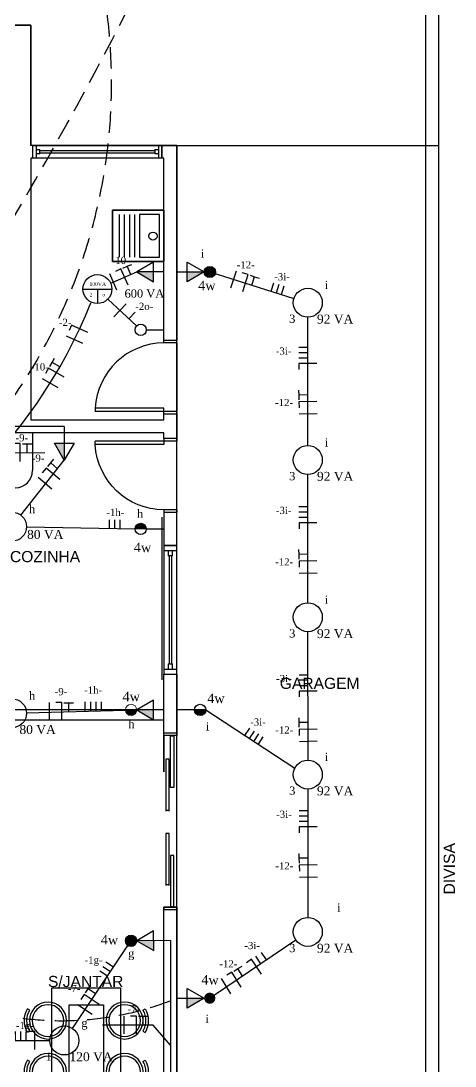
# Model space of a CAD drawing. Header units: millimetres. Extents: x 2693 to 5454, y 179 to 3196.
# Drawn here: x 3406 to 3912, y 811 to 2029 of the extents above; entities that cross this region are included whole.
import ezdxf

# ---------------------------------------------------------------- set-up
doc = ezdxf.new("R2010")
doc.units = ezdxf.units.MM
doc.header["$LTSCALE"] = 50
doc.linetypes.add('DASHED', pattern=[0.75, 0.5, -0.25])
for name, color, linetype in [('ABE', 250, 'Continuous'), ('ALV', 250, 'Continuous'), ('Eletrical', 2, 'Continuous'), ('FIAÇÃO', 10, 'Continuous'), ('LOU', 7, 'Continuous'), ('MOB', 7, 'Continuous'), ('Muro', 250, 'Continuous'), ('PISO', 9, 'Continuous'), ('TX-F', 250, 'Continuous'), ('TX-M', 250, 'Continuous')]:
    doc.layers.add(name, color=color, linetype=linetype)
doc.styles.add('ARIAL', font='times.ttf')
doc.styles.add('ROMANS', font='arial.ttf')

# ---------------------------------------------------------------- blocks, each defined once
blk = doc.blocks.new('MESA-6')
at = {"layer": 'MOB'}
for p, q in [((-174, 25.8), (-175.5, 28.4)), ((-149.5, 25.8), (-148, 28.4)), ((-110.4, 25.8), (-111.9, 28.4)), ((-85.9, 25.8), (-84.4, 28.4)), ((-50.5, 25.8), (-52, 28.4)), ((-26, 25.8), (-24.5, 28.4)), ((-174, -105.8), (-175.5, -108.4)), ((-149.5, -105.8), (-148, -108.4)), ((-110.4, -105.8), (-111.9, -108.4)), ((-85.9, -105.8), (-84.4, -108.4)), ((-50.5, -105.8), (-52, -108.4)), ((-26, -105.8), (-24.5, -108.4))]:
    blk.add_line(p, q, dxfattribs=at)
for points in [[(-200, 0), (-200, -80), (0, -80), (0, 0)], [(-180, -20), (-180, -60), (-20, -60), (-20, -20)]]:
    blk.add_lwpolyline(points, close=True, dxfattribs=at)
for centre, radius in [((-161.7, 4.6), 21.5), ((-98.2, 4.6), 21.5), ((-38.3, 4.6), 21.5), ((-161.7, 4.6), 18.5), ((-98.2, 4.6), 18.5), ((-38.3, 4.6), 18.5), ((-161.7, -84.6), 21.5), ((-161.7, -84.6), 18.5), ((-98.2, -84.6), 21.5), ((-98.2, -84.6), 18.5), ((-38.3, -84.6), 21.5), ((-38.3, -84.6), 18.5)]:
    blk.add_circle(centre, radius, dxfattribs=at)
for centre, radius, start, end in [((-161.7, 4.6), 27.5, 60, 120), ((-161.7, 4.6), 24.5, 60, 120), ((-98.2, 4.6), 27.5, 60, 120), ((-98.2, 4.6), 24.5, 60, 120), ((-38.3, 4.6), 27.5, 60, 120), ((-38.3, 4.6), 24.5, 60, 120), ((-161.7, -84.6), 27.5, 240, 300), ((-161.7, -84.6), 24.5, 240, 300), ((-98.2, -84.6), 27.5, 240, 300), ((-98.2, -84.6), 24.5, 240, 300), ((-38.3, -84.6), 27.5, 240, 300), ((-38.3, -84.6), 24.5, 240, 300)]:
    blk.add_arc(centre, radius, start, end, dxfattribs=at)
blk = doc.blocks.new('P80')
at = {"layer": 'ALV'}
for p, q in [((10, 0), (10, 80)), ((14, 79.9), (10, 80)), ((14, 0), (14, 79.9)), ((7, 0), (10, 0)), ((7, -15), (7, 0)), ((10, -15), (10, 0)), ((10, 0), (14, 0)), ((90, -15), (90, 0)), ((90, 0), (93, 0)), ((93, -15), (93, 0)), ((7, -15), (10, -15)), ((90, -15), (93, -15))]:
    blk.add_line(p, q, dxfattribs=at)
blk.add_arc((10, 0), 80, 0, 87.134, dxfattribs=at)
blk = doc.blocks.new('JAN')
at = {"layer": 'ABE'}
for p, q in [((-50, -15), (-50, 0)), ((50, 0), (50, -15)), ((-42, -6), (42, -6)), ((42, -9), (-42, -9))]:
    blk.add_line(p, q, dxfattribs=at)
at = {"layer": 'PISO'}
for p, q in [((-50, 0), (50, 0)), ((-46, -15), (-46, 0)), ((46, 0), (46, -15)), ((-46, -5), (-42, -5)), ((-42, -10), (-42, -5)), ((42, -5), (46, -5)), ((42, -5), (42, -10)), ((50, -15), (-50, -15)), ((-42, -10), (-46, -10)), ((46, -10), (42, -10))]:
    blk.add_line(p, q, dxfattribs=at)
blk = doc.blocks.new('F-N-T')
at = {"layer": 'FIAÇÃO', "color": 1}
blk.add_line((2562, 1284.1), (2562, 1304.9), dxfattribs=at)
at = {"layer": 'FIAÇÃO', "color": 3}
blk.add_line((2584.3, 1294.3), (2584.3, 1304.7), dxfattribs=at)
at = {"layer": 'FIAÇÃO', "color": 5}
blk.add_lwpolyline([(2576.3, 1284.1), (2576.3, 1304.9), (2569.3, 1304.9)], dxfattribs=at)
at = {"layer": 'FIAÇÃO', "color": 3}
blk.add_lwpolyline([(2578.8, 1304.7), (2584.3, 1304.7), (2589.9, 1304.7)], dxfattribs=at)
blk = doc.blocks.new('R-R-R-R')
at = {"layer": 'FIAÇÃO', "color": 18, "true_color": 0x000000}
for p, q in [((2630.9, 1382.5), (2630.9, 1392.9)), ((2637.2, 1382.5), (2637.2, 1392.9)), ((2643.4, 1382.5), (2643.4, 1392.9)), ((2649.6, 1382.5), (2649.6, 1392.9))]:
    blk.add_line(p, q, dxfattribs=at)
blk = doc.blocks.new('RRR')
at = {"layer": 'FIAÇÃO', "color": 18, "true_color": 0x000000}
for p, q in [((2630.9, 1399), (2630.9, 1409.5)), ((2637.2, 1399), (2637.2, 1409.5)), ((2643.4, 1399), (2643.4, 1409.5))]:
    blk.add_line(p, q, dxfattribs=at)
blk = doc.blocks.new('F-N')
at = {"layer": 'FIAÇÃO'}
blk.add_line((2562, 1254.6), (2562, 1275.4), dxfattribs=at)
at = {"layer": 'FIAÇÃO', "color": 5}
blk.add_lwpolyline([(2576.3, 1254.6), (2576.3, 1275.4), (2569.3, 1275.4)], dxfattribs=at)
blk = doc.blocks.new('F-R')
at = {"layer": 'FIAÇÃO'}
blk.add_line((2562, 1192.4), (2562, 1213.3), dxfattribs=at)
at = {"layer": 'FIAÇÃO', "color": 18, "true_color": 0x000000}
blk.add_line((2576.3, 1202.9), (2576.3, 1213.3), dxfattribs=at)

msp = doc.modelspace()

# ---------------------------------------------------------------- hatches: boundary and pattern name
at = {"layer": 'Eletrical'}
for points in [[(3632.8, 1736.7, 1), (3619.7, 1736.7, 1)], [(3541.2, 1736.7), (3560.9, 1736.7), (3560.9, 1725.3)], [(3619.7, 1736.7), (3599.9, 1736.7), (3599.9, 1725.3)], [(3456.9, 1517.5), (3456.9, 1537.3), (3445.5, 1537.3)], [(3552.4, 1437.2, 1), (3539.2, 1437.2), (3539.2, 1437.2), (3545.8, 1437.2)], [(3541.2, 1226.3), (3528, 1226.1, 0.986254)], [(3541.2, 1226.3), (3560.9, 1226.3), (3560.9, 1214.8)], [(3608.5, 1226.3, 1), (3621.6, 1226.3)], [(3541.2, 957.2, 1), (3528, 957.2, 1)], [(3541.2, 957.2), (3560.9, 957.3), (3561, 945.9)], [(3619.7, 890.3), (3599.9, 890.3), (3599.9, 878.8)], [(3632.8, 890.3, 1), (3619.7, 890.3, 1)]]:
    msp.add_hatch(color=256, dxfattribs=at).paths.add_polyline_path(points)

# ---------------------------------------------------------------- linework, layer by layer
msp.add_line((3541.2, 1226.3, -6), (3541.2, 1226.3, -6))
at = {"layer": 'ABE'}
for p, q in [((3420.4, 1869.3, -6), (3420.4, 1884.3, -6)), ((3428.4, 1878.3, -6), (3562.4, 1878.3, -6)), ((3570.4, 1884.3, -6), (3570.4, 1869.3, -6)), ((3562.4, 1875.3, -6), (3428.4, 1875.3, -6)), ((3587.9, 1196.3, -6), (3572.9, 1196.3, -6)), ((3580.4, 1135.7, -6), (3580.4, 1196.3, -6)), ((3584.4, 1195.8, -6), (3580.4, 1195.8, -6)), ((3584.4, 1196.3, -6), (3584.4, 1135.7, -6)), ((3587.9, 1196.3, -6), (3587.9, 1199.3, -6)), ((3587.9, 996.3, -6), (3587.9, 1196.3, -6)), ((3579.1, 1168.9, -6), (3575.1, 1168.9, -6)), ((3575.1, 1168.9, -6), (3575.1, 1108.4, -6)), ((3579.1, 1108.4, -6), (3579.1, 1168.9, -6)), ((3584.4, 1135.7, -6), (3580.4, 1135.7, -6)), ((3579.1, 1108.9, -6), (3575.1, 1108.9, -6)), ((3575.1, 1082.3, -6), (3575.1, 1021.8, -6)), ((3579.1, 1082.3, -6), (3575.1, 1082.3, -6)), ((3579.1, 1021.8, -6), (3579.1, 1082.3, -6)), ((3580.4, 1056.8, -6), (3580.4, 996.3, -6)), ((3584.4, 1056.8, -6), (3580.4, 1056.8, -6)), ((3584.4, 996.3, -6), (3584.4, 1056.8, -6)), ((3579.1, 1022.3, -6), (3575.1, 1022.3, -6)), ((3587.9, 996.3, -6), (3572.9, 996.3, -6)), ((3584.4, 996.8, -6), (3580.4, 996.8, -6))]:
    msp.add_line(p, q, dxfattribs=at)
at = {"layer": 'ALV'}
for p, q in [((3332.9, 2024.3, -6), (3417.9, 2024.3, -6)), ((3417.9, 2024.3, -6), (3417.9, 1884.3, -6)), ((3417.9, 2024.3, -6), (3417.9, 2024.3, -6)), ((3420.4, 1884.3, -6), (3417.9, 1884.3, -6)), ((3420.4, 1869.3, -6), (3420.4, 1884.3, -6)), ((3570.4, 1869.3, -6), (3570.4, 1884.3, -6)), ((3570.4, 1884.3, -6), (3587.9, 1884.3, -6)), ((3570.4, 1884.3, -6), (3587.9, 1884.3, -6)), ((3587.9, 1884.3, -6), (3587.9, 1657, -6)), ((3877.9, 784.3, -6), (3877.9, 1884.3, -6)), ((3892.9, 784.3, -6), (3892.9, 1884.3, -6)), ((3417.9, 1869.3, -6), (3417.9, 1564.3, -6)), ((3420.4, 1869.3, -6), (3417.9, 1869.3, -6)), ((3572.9, 1869.3, -6), (3570.4, 1869.3, -6)), ((3572.9, 1669.3, -6), (3572.9, 1869.3, -6)), ((3572.9, 1657, -6), (3572.9, 1679.3, -6)), ((3587.9, 1657, -6), (3572.9, 1657, -6)), ((3587.9, 1657, -6), (3587.9, 1664.3, -6)), ((3417.9, 1564.3, -6), (3572.9, 1564.3, -6)), ((3587.9, 1571, -6), (3572.9, 1571, -6)), ((3572.9, 1564.3, -6), (3572.9, 1571, -6)), ((3587.9, 1564.3, -6), (3587.9, 1571, -6)), ((3587.9, 1571, -6), (3587.9, 1542.5, -6)), ((3572.9, 1549.3, -6), (3340.9, 1549.3, -6)), ((3572.9, 1542.5, -6), (3572.9, 1549.3, -6)), ((3587.9, 1542.5, -6), (3572.9, 1542.5, -6)), ((3572.9, 1267.9, -6), (3587.9, 1267.9, -6)), ((3572.9, 1169.3, -6), (3572.9, 1267.9, -6)), ((3587.9, 1267.9, -6), (3587.9, 1196.3, -6)), ((3587.9, 1199.3, -6), (3572.9, 1199.3, -6)), ((3587.9, 1196.3, -6), (3572.9, 1196.3, -6)), ((3572.9, 1196.3, -6), (3572.9, 1154.3, -6)), ((3572.9, 1154.3, -6), (3572.9, 1169.3, -6)), ((3572.9, 1169.3, -6), (3572.9, 1169.3, -6)), ((3572.9, 1154.3, -6), (3572.9, 1154.3, -6)), ((3572.9, 1154.3, -6), (3572.9, 1154.3, -6)), ((3572.9, 996.3, -6), (3587.9, 996.3, -6)), ((3572.9, 690.5, -6), (3572.9, 996.3, -6)), ((3587.9, 993.3, -6), (3572.9, 993.3, -6)), ((3587.9, 996.3, -6), (3587.9, 684.3, -6))]:
    msp.add_line(p, q, dxfattribs=at)
at = {"layer": 'ALV', "elevation": -6}
msp.add_lwpolyline([(3587.9, 1456.5), (3572.9, 1456.5), (3572.9, 1417.9), (3587.9, 1417.9)], close=True, dxfattribs=at)
at = {"layer": 'Eletrical'}
for p, q in [((3510.9, 1723.5, -6), (3541.2, 1736.7, -6)), ((3572.9, 1736.7, -6), (3541.2, 1736.7, -6)), ((3587.9, 1736.7, -6), (3619.7, 1736.7, -6)), ((3626.3, 1736.7, -6), (3724.3, 1706, -6)), ((3541, 1673.8, -6), (3507.7, 1705.2, -6)), ((3740.5, 1534.5, -6), (3740.4, 1684, -6)), ((3552.4, 1669.3, -6), (3572.9, 1669.3, -6)), ((3456.9, 1556.8, -6), (3279.4, 1556.8, -6)), ((3456.9, 1556.8, -6), (3456.9, 1517.5, -6)), ((3386.5, 1525.8, -1.2), (3434.1, 1526.4, -1.2)), ((3406.4, 1453.2, -6), (3456.9, 1517.5, -6)), ((3740.6, 1351.1, -6), (3740.5, 1500.7, -6)), ((3412.8, 1439.6, -6), (3539.2, 1437.2, -6)), ((3545.8, 1437.2, -6), (3539.2, 1437.2, -6)), ((3552.4, 1437.2, -6), (3545.8, 1437.2, -6)), ((3552.4, 1437.2, -6), (3572.9, 1437.2, -6)), ((3740.7, 1167.8, -6), (3740.6, 1317.4, -6)), ((3412.8, 1222.9, -6), (3528, 1226.1, -6)), ((3572.9, 1226.3, -6), (3541.2, 1226.3, -6)), ((3621.6, 1226.3, -6), (3587.9, 1226.3, -6)), ((3621.6, 1226.3, -6), (3725.3, 1158.4, -6)), ((3740.8, 984.5, -6), (3740.7, 1134, -6)), ((3466.3, 855.1, -6), (3530.9, 951.7, -6)), ((3580.4, 957.4, -6), (3541.2, 957.2, -6)), ((3580.4, 957.4, -6), (3580.4, 713.5)), ((3726.5, 958.1, -5.3), (3631.8, 893.8, -0.3)), ((3587.9, 890.3, -6), (3619.7, 890.3, -6)), ((3560.5, 859), (3501.4, 859)), ((3580.4, 835.4, -3), (3560.5, 859)), ((3322.9, 841, -6), (3440, 841, -6))]:
    msp.add_line(p, q, dxfattribs=at)
at = {"layer": 'Eletrical', "elevation": -6}
for points in [[(3560.9, 1748.2), (3541.2, 1736.7), (3560.9, 1725.3)], [(3599.9, 1748.2), (3619.7, 1736.7), (3599.9, 1725.3)], [(3468.3, 1537.3), (3456.9, 1517.5), (3445.5, 1537.3)], [(3560.9, 1237.7), (3541.2, 1226.3), (3560.9, 1214.8)], [(3560.9, 968.7), (3541.2, 957.2), (3561, 945.9)], [(3599.9, 901.7), (3619.7, 890.3), (3599.9, 878.8)]]:
    msp.add_lwpolyline(points, close=True, dxfattribs=at)
for points in [[(3478.5, 1716.8), (3512.3, 1716.8)], [(3495.4, 1716.8), (3495.4, 1699.9)]]:
    msp.add_lwpolyline(points, dxfattribs=at)
at = {"layer": 'Eletrical'}
for centre, radius in [((3626.3, 1736.7, -6), 6.58), ((3495.4, 1716.8, -6), 16.9), ((3740.4, 1700.9, -6), 16.9), ((3545.8, 1669.3, -6), 6.58), ((3740.4, 1517.6, -6), 16.9), ((3396, 1439.9, -6), 16.9), ((3545.8, 1437.2, -6), 6.58), ((3740.4, 1334.3, -6), 16.9), ((3396, 1222.4, -6), 16.9), ((3615.1, 1226.3, -6), 6.58), ((3740.4, 1150.9, -6), 16.9), ((3740.4, 967.6, -6), 16.9), ((3534.6, 957.2, -6), 6.58), ((3456.9, 841, -6), 16.9)]:
    msp.add_circle(centre, radius, dxfattribs=at)
at = {"layer": 'Eletrical', "lineweight": 20}
msp.add_circle((3534.6, 1226.3, -6), 6.58, dxfattribs=at)
at = {"layer": 'Eletrical', "linetype": 'DASHED'}
for centre, radius, start, end in [((-614.1, 4155.4, -18), 4652.2, 323.0337, 342.5752), ((2869, 1956.7, -6), 642.9, 291.3357, 34.3393), ((3453.5, 1222.5, -6), 358.4, 166.8786, 292.0219)]:
    msp.add_arc(centre, radius, start, end, dxfattribs=at)
at = {"layer": 'Eletrical'}
msp.add_arc((2935.3, 1922.2, -6), 595.3, 287.2629, 338.182, dxfattribs=at)
at = {"layer": 'FIAÇÃO', "color": 18, "true_color": 0x000000}
for p, q in [((3481, 1225.4, -6), (3481, 1235.9, -6)), ((3685.8, 930.5, -2.8), (3679.9, 939.1, -2.8)), ((3692.4, 935, -2.8), (3686.6, 943.6, -2.8))]:
    msp.add_line(p, q, dxfattribs=at)
at = {"layer": 'FIAÇÃO', "color": 5}
for points, elevation in [([(3750.9, 1630), (3730, 1630), (3730.1, 1623.1)], -6), ([(3751, 1444.3), (3730.2, 1444.3), (3730.2, 1437.4)], -6), ([(3751.1, 1248.3), (3730.3, 1248.3), (3730.3, 1241.4)], -6), ([(3751.2, 1090), (3730.4, 1090), (3730.4, 1083.1)], -6), ([(3686.4, 918.3), (3674.8, 935.6), (3669, 931.7)], -2.8), ([(3422.5, 830.6), (3422.5, 851.5), (3415.6, 851.5)], -6)]:
    msp.add_lwpolyline(points, dxfattribs=dict(at, elevation=elevation))
at = {"layer": 'LOU'}
for p, q in [((3572.9, 1808.8, -6), (3512.9, 1808.8, -6)), ((3512.9, 1808.8, -6), (3572.9, 1808.8, -6)), ((3512.9, 1748.8, -6), (3512.9, 1808.8, -6)), ((3512.9, 1808.8, -6), (3512.9, 1748.8, -6)), ((3520.6, 1803.8, -6), (3520.6, 1753.8, -6)), ((3526.6, 1803.8, -6), (3526.6, 1753.8, -6)), ((3532.6, 1803.8, -6), (3532.6, 1753.8, -6)), ((3538.6, 1803.8, -6), (3538.6, 1753.8, -6)), ((3567.9, 1803.8, -6), (3544.6, 1803.8, -6)), ((3544.6, 1803.8, -6), (3544.6, 1753.8, -6)), ((3567.9, 1753.8, -6), (3567.9, 1803.8, -6)), ((3572.9, 1808.8, -6), (3572.9, 1748.8, -6)), ((3572.9, 1748.8, -6), (3572.9, 1808.8, -6)), ((3572.9, 1748.8, -6), (3512.9, 1748.8, -6)), ((3512.9, 1748.8, -6), (3572.9, 1748.8, -6)), ((3512.9, 1748.8, -6), (3572.9, 1748.8, -6)), ((3572.9, 1748.8, -6), (3512.9, 1748.8, -6)), ((3544.6, 1753.8, -6), (3567.9, 1753.8, -6)), ((3572.9, 1748.8, -6), (3572.9, 1748.8, -6)), ((3572.9, 1748.8, -6), (3572.9, 1748.8, -6)), ((3570.9, 1261.3, -6), (3570.9, 1450.8, -6))]:
    msp.add_line(p, q, dxfattribs=at)
msp.add_circle((3560.1, 1778.5, -6), 4.72, dxfattribs=at)
at = {"layer": 'Muro', "elevation": -6}
msp.add_lwpolyline([(2707.9, 779.3), (2857.9, 779.3), (2857.9, 684.3), (3176.7, 684.3), (3281.7, 579.3), (3482.9, 579.3), (3587.9, 684.3), (3587.9, 1884.3), (3417.9, 1884.3), (3417.9, 2024.3), (2692.9, 2024.3), (2692.9, 1549.3), (2857.9, 1549.3), (2857.9, 1399.3), (2692.9, 1399.3), (2692.9, 779.3), (2707.9, 779.3)], dxfattribs=at)
at = {"layer": 'PISO'}
for p, q in [((3420.4, 1884.3, -6), (3570.4, 1884.3, -6)), ((3424.4, 1869.3, -6), (3424.4, 1884.3, -6)), ((3424.4, 1879.3, -6), (3428.4, 1879.3, -6)), ((3428.4, 1874.3, -6), (3428.4, 1879.3, -6)), ((3562.4, 1879.3, -6), (3562.4, 1874.3, -6)), ((3562.4, 1879.3, -6), (3566.4, 1879.3, -6)), ((3566.4, 1884.3, -6), (3566.4, 1869.3, -6)), ((3570.4, 1869.3, -6), (3420.4, 1869.3, -6)), ((3428.4, 1874.3, -6), (3424.4, 1874.3, -6)), ((3566.4, 1874.3, -6), (3562.4, 1874.3, -6)), ((3587.9, 1572.5, -6), (3587.9, 1571, -6)), ((3572.9, 1226.3, -6), (3217.9, 1226.3, -6)), ((3572.9, 1214.3, -6), (3202.9, 1214.3, -6)), ((3572.9, 1196.3, -6), (3572.9, 1199.3, -6)), ((3587.9, 1199.3, -6), (3572.9, 1199.3, -6)), ((3587.9, 1196.3, -6), (3587.9, 1199.3, -6)), ((3572.9, 996.3, -6), (3572.9, 993.3, -6)), ((3587.9, 993.3, -6), (3572.9, 993.3, -6)), ((3587.9, 996.3, -6), (3587.9, 993.3, -6))]:
    msp.add_line(p, q, dxfattribs=at)
at = {"layer": 'TX-F'}
for p, q in [((3877.9, 1884.3, -6), (3877.9, 3179.3, -6)), ((3892.9, 1884.3, -6), (3892.9, 3179.3, -6)), ((3587.9, 1884.3, -6), (3892.9, 1884.3, -6)), ((3587.9, 1884.3, -6), (3877.9, 1884.3, -6)), ((3587.9, 1654, -6), (3587.9, 1574, -6)), ((3419.8, 1549.3, -6), (3419.8, 1505.2, -6)), ((3587.9, 1459.5, -6), (3587.9, 1539.5, -6))]:
    msp.add_line(p, q, dxfattribs=at)
msp.add_arc((3399.8, 1505.2, -6), 20, 270, 0, dxfattribs=at)

# ---------------------------------------------------------------- block references
for name, p, rotation in [('RRR', (768.7, 1167.2, -6), 342.5766191574451), ('RRR', (5141, -993.9, -6), 90.03332942577731), ('RRR', (5141.1, -1179.6, -6), 90.03332942577731), ('RRR', (5141.3, -1375.6, -6), 90.03332942577731), ('R-R-R-R', (708.7, 1479.7, -6), 326.8097997562503), ('RRR', (5141.3, -1533.9, -6), 90.03332942577731), ('RRR', (3207.8, -2048.7, -6), 56.23353303868595)]:
    msp.add_blockref(name, p, dxfattribs=dict(rotation=rotation))
for p in [(878.6, 38.5, -6), (856.9, -173.7, -6), (769.2, -558, -6)]:
    msp.add_blockref('RRR', p)
at = {"xscale": -1, "rotation": 270}
msp.add_blockref('MESA-6', (3522.5, 902.5, -6), dxfattribs=at)
at = {"layer": 'FIAÇÃO'}
for p, rotation in [((1690.5, -491.9, -6), 23.75614745367877), ((3288.8, -1259.6, -6), 60.16364063975617), ((821.5, 247.3, -1.2), 359.6579958131204), ((2764.5, -1300.7, -6), 49.69691589854773)]:
    msp.add_blockref('F-N-T', p, dxfattribs=dict(at, rotation=rotation))
at = {"layer": 'FIAÇÃO', "lineweight": 20}
for name, p, rotation in [('F-N-T', (822, 1260.2, -6), 342.5766191574457), ('F-R', (832.7, 2575, -6), 316.6702109515164), ('F-N', (3554.2, -1198.5, -6), 65.43466818154607), ('F-N-T', (5088, -963.5, -6), 91.18473276445772), ('F-N-T', (5088.1, -1149.2, -6), 91.18473276445772), ('F-N-T', (5088.2, -1345.2, -6), 91.18473276445772), ('F-N-T', (5088.3, -1503.4, -6), 91.18473276445772), ('F-N-T', (2134.4, -1536.2, -2), 31.43410955953423), ('F-N-T', (3132.9, -1972.4, -6), 56.23353303868601)]:
    msp.add_blockref(name, p, dxfattribs=dict(at, rotation=rotation))
for p in [(877.7, -70.1, -6), (964.5, -435.5)]:
    msp.add_blockref('F-N-T', p, dxfattribs=at)
at = {"layer": 'TX-F', "rotation": 90}
msp.add_blockref('P80', (3572.9, 1564, -6), dxfattribs=at)
at = {"layer": 'TX-F', "xscale": -1, "rotation": 90}
msp.add_blockref('P80', (3572.9, 1549.5, -6), dxfattribs=at)
at = {"layer": 'TX-F', "xscale": -1.5, "zscale": 1.5, "rotation": 90}
msp.add_blockref('JAN', (3572.9, 1342.9, -6), dxfattribs=at)

# ---------------------------------------------------------------- texts
at = {"layer": 'Eletrical', "style": 'ARIAL'}
for s, height, p in [('i', 9.59, (3615.9, 1753.4, -12)), ('4w', 10.97, (3612.7, 1715.5, -6)), ('i', 9.59, (3760.2, 1716.7, -6)), ('3', 9.59, (3718.7, 1677.4, -6)), ('i', 9.59, (3760.2, 1533.3, -6)), ('3', 9.59, (3718.7, 1494, -6)), ('h', 9.59, (3415.7, 1455.6, -6)), ('h', 9.59, (3541.5, 1450.2, -6)), ('4w', 10.97, (3537.8, 1410.2, -6)), ('i', 9.59, (3760.2, 1350, -6)), ('3', 9.59, (3718.7, 1310.7, -6)), ('h', 9.59, (3415.7, 1238.2, -6)), ('4w', 10.97, (3524.7, 1236.4, -6)), ('4w', 10.97, (3623.3, 1234.3, -6)), ('h', 9.59, (3531.5, 1205, -6)), ('i', 9.59, (3621.7, 1202.3, -12)), ('i', 9.59, (3760.2, 1166.7, -6)), ('3', 9.59, (3718.7, 1127.4, -6)), ('i', 9.59, (3774.5, 991.3, -12)), ('4w', 10.97, (3499.3, 952.9, -6)), ('3', 9.59, (3718.7, 944, -6)), ('g', 9.59, (3531.2, 937.8, -6)), ('4w', 10.97, (3616.4, 906.2, -6)), ('i', 9.59, (3621.3, 861.4, -12)), ('g', 9.59, (3476.7, 856.8, -6)), ('1', 9.59, (3435.2, 817.5, -6))]:
    msp.add_text(s, height=height, dxfattribs=at).set_placement(p)
at = {"layer": 'Eletrical', "lineweight": 20, "style": 'ARIAL'}
for s, p in [('100VA', (3486.2, 1720.5)), ('2', (3486.4, 1708.1)), ('o', (3501.2, 1708.1))]:
    msp.add_text(s, height=4.28, dxfattribs=at).set_placement(p)
at = {"layer": 'Eletrical', "width": 59.54, "attachment_point": 8, "style": 'ARIAL'}
for s, insert, char_height in [('{\\H0.0275x;\\P\\P}600 VA', (3550.1, 1706.6, -6), 9.589), ('{\\H0.0275x;\\P\\P}92 VA', (3772.2, 1676.4, -6), 10.402), ('{\\H0.0275x;\\P\\P}92 VA', (3772.2, 1493.1, -6), 10.402), ('{\\H0.0275x;\\P\\P}80 VA', (3434.7, 1425.4, -6), 10.402), ('{\\H0.0275x;\\P\\P}92 VA', (3772.2, 1309.8, -6), 10.402), ('{\\H0.0275x;\\P\\P}80 VA', (3425.8, 1198, -6), 10.402), ('{\\H0.0275x;\\P\\P}92 VA', (3772.2, 1126.5, -6), 10.402), ('{\\H0.0275x;\\P\\P}92 VA', (3772.2, 943.1, -6), 10.402), ('{\\H0.0275x;\\P\\P}120 VA', (3488, 816.6, -6), 10.402)]:
    msp.add_mtext(s, dxfattribs=dict(at, insert=insert, char_height=char_height))
at = {"layer": 'FIAÇÃO', "lineweight": 20, "style": 'ARIAL'}
for s, p in [('-10-', (3512, 1746.1)), ('-12-', (3657.6, 1740.9)), ('-3i-', (3701.3, 1727, 6)), ('-2o-', (3539.5, 1692.5)), ('-2-', (3450.5, 1673.9, 6)), ('-3i-', (3703.1, 1640.4, 12)), ('-10-', (3417.9, 1621.9, -6)), ('-12-', (3702.3, 1580.4, 6)), ('-9-', (3400.1, 1539.3, -6)), ('-9-', (3419, 1515.6, -13.2)), ('-3i-', (3703.2, 1454.7, 12)), ('-1h-', (3505.8, 1452.4, -6)), ('-12-', (3702.4, 1394.7, 6)), ('-3i-', (3703.4, 1258.7, 12)), ('-9-', (3445.7, 1243.4, -6)), ('-1h-', (3480, 1245.3, -6)), ('-3i-', (3673.3, 1208, 6)), ('-12-', (3702.5, 1198.7, 6)), ('-3i-', (3703.5, 1100.5, 12)), ('-12-', (3702.6, 1040.4, 6)), ('-3i-', (3666.5, 947.5, 18)), ('-1g-', (3480.5, 930.7, 18)), ('-12-', (3637.4, 926.2, 6)), ('-7-', (3461, 897.5, 12)), ('-7-', (3530.5, 873.6, 18)), ('-1g-', (3400.5, 854.3, 12))]:
    msp.add_text(s, height=8.33, dxfattribs=at).set_placement(p)
at = {"layer": 'TX-F', "style": 'ROMANS'}
msp.add_text('DIVISA', height=13.13, rotation=90, dxfattribs=at).set_placement((3911.7, 1011.1, -6))
at = {"layer": 'TX-M', "color": 5, "style": 'ROMANS'}
for s, p in [('COZINHA', (3393.6, 1398.5, -6)), ('GARAGEM', (3707.8, 1250.8, -6)), ('S/JANTAR', (3437.9, 903.3, -6))]:
    msp.add_text(s, height=13, dxfattribs=at).set_placement(p)

doc.saveas('drawing.dxf')
